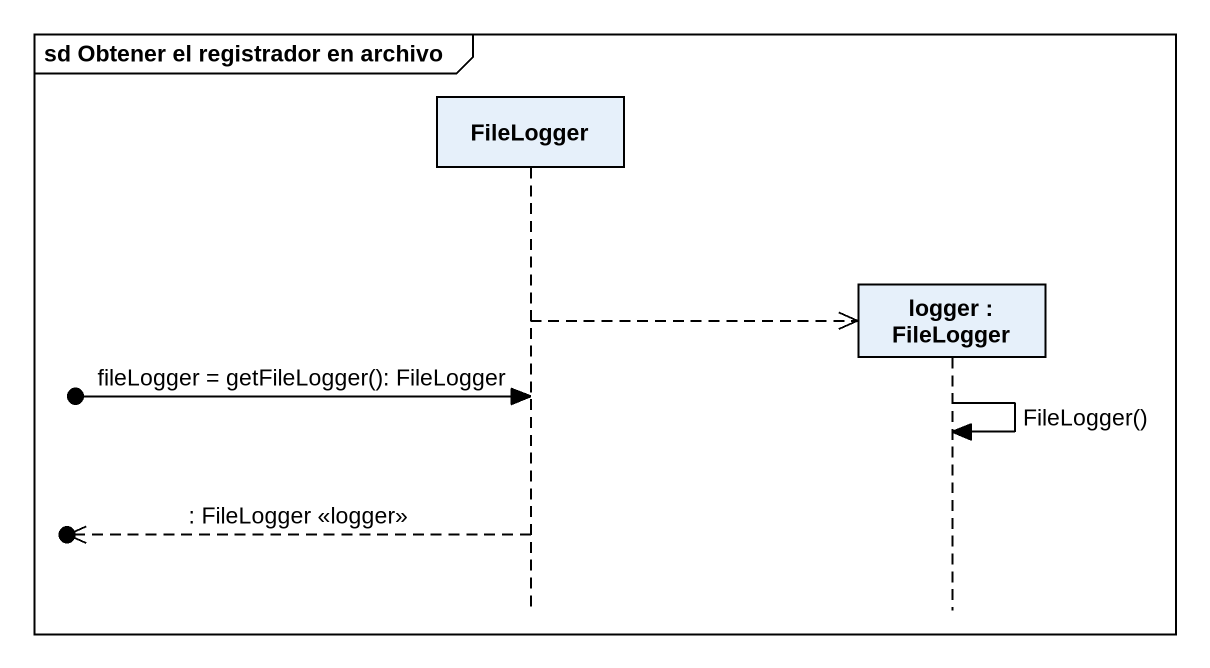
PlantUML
@startuml
mainframe sd Obtener el registrador en archivo
hide footbox
participant FileLogger
participant "logger : FileLogger" as logger

FileLogger -->> logger **
[o-> FileLogger : fileLogger = getFileLogger(): FileLogger
logger -> logger : FileLogger()
[o<<-- FileLogger : : FileLogger <<logger>>
@enduml
